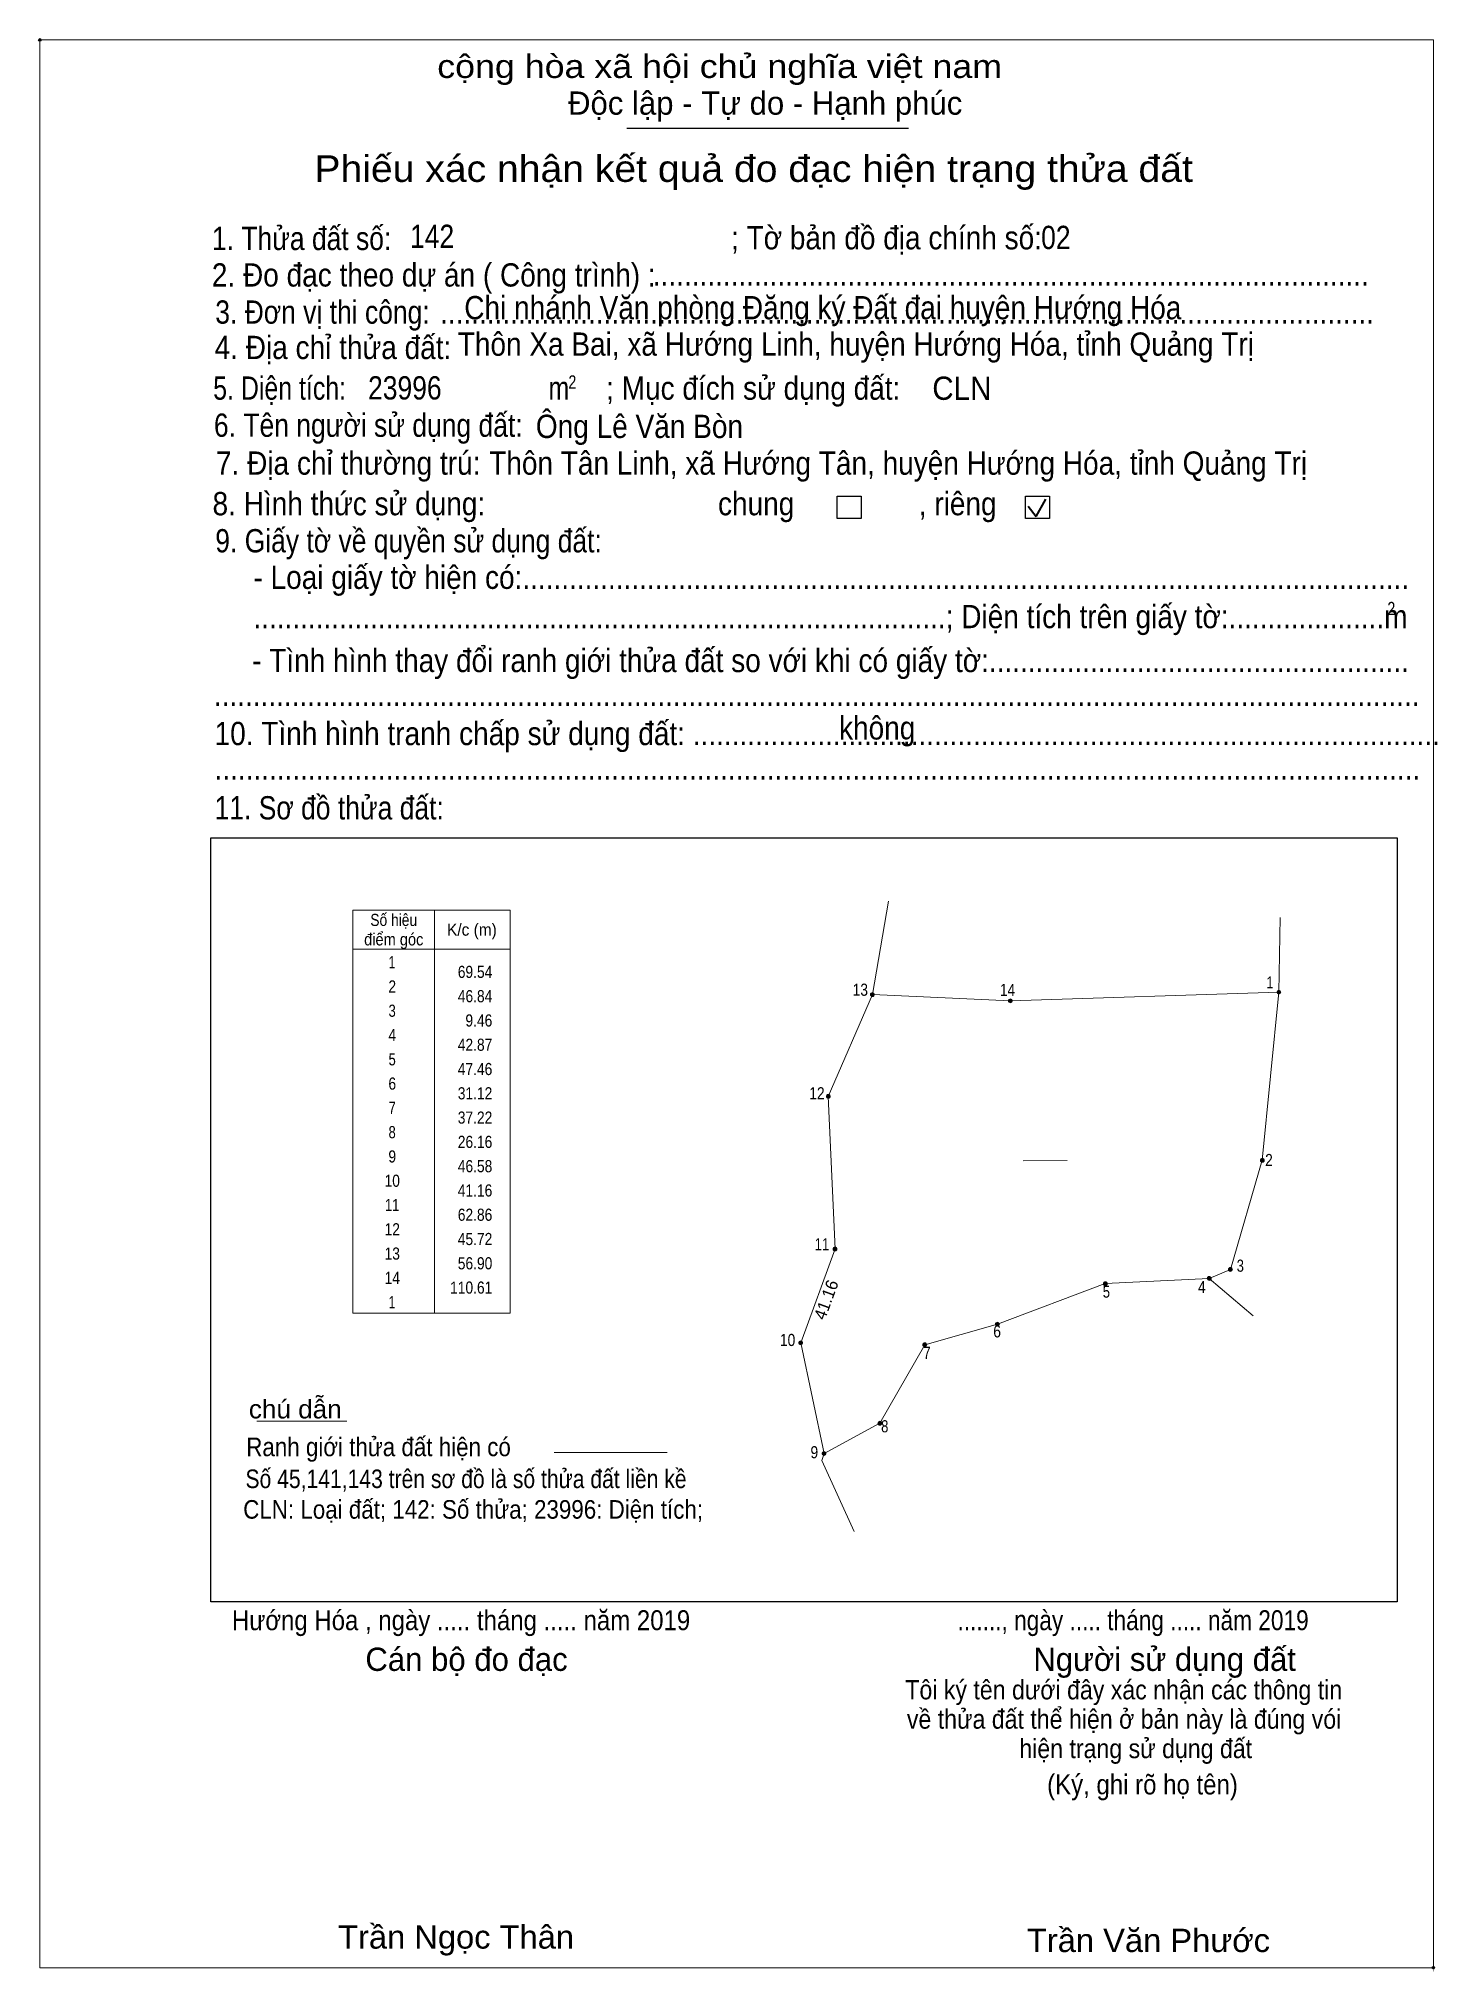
# Model space of a CAD drawing. Header units: metres. Extents: x 544238 to 547128, y 1848536 to 1850019.
# Drawn here: x 544238 to 544814, y 1849223 to 1850019 of the extents above.
import ezdxf
from ezdxf.enums import TextEntityAlignment as Align

# ---------------------------------------------------------------- set-up
doc = ezdxf.new("R2010")
doc.units = ezdxf.units.M
doc.header["$LTSCALE"] = 2
doc.header["$PDMODE"] = 32
doc.header["$PDSIZE"] = 1
for name, color, linetype, lineweight in [('10', 7, 'Continuous', 13), ('17', 7, 'Continuous', 13), ('2', 7, 'Continuous', 25), ('4', 7, 'Continuous', 13), ('6', 7, 'Continuous', 13), ('63', 7, 'Continuous', 13)]:
    doc.layers.add(name, color=color, linetype=linetype, lineweight=lineweight)

msp = doc.modelspace()

# ---------------------------------------------------------------- hatches: boundary and pattern name
at = {"layer": '4'}
for points in [[(544749.89, 1849626.25, 1), (544748.29, 1849626.25, 1)], [(544582.5, 1849625.27, 1), (544580.9, 1849625.27, 1)], [(544639.34, 1849622.7, 1), (544637.74, 1849622.7, 1)], [(544564.32, 1849583.32, 1), (544562.72, 1849583.32, 1)], [(544743.09, 1849557.04, 1), (544741.49, 1849557.04, 1)], [(544567.09, 1849520.52, 1), (544565.49, 1849520.52, 1)], [(544678.41, 1849506.24, 1), (544676.81, 1849506.24, 1)], [(544721.23, 1849508.39, 1), (544719.63, 1849508.39, 1)], [(544729.94, 1849512.08, 1), (544728.34, 1849512.08, 1)], [(544633.98, 1849489.54, 1), (544632.38, 1849489.54, 1)], [(544552.94, 1849481.87, 1), (544551.34, 1849481.87, 1)], [(544604.04, 1849481.05, 1), (544602.44, 1849481.05, 1)], [(544585.57, 1849448.74, 1), (544583.97, 1849448.74, 1)], [(544562.56, 1849436.29, 1), (544560.96, 1849436.29, 1)]]:
    msp.add_hatch(color=256, dxfattribs=at).paths.add_polyline_path(points)

# ---------------------------------------------------------------- linework, layer by layer
at = {"layer": '10'}
for p, q in [((544581.7, 1849625.27), (544588.26, 1849663.69)), ((544749.09, 1849626.25), (544749.66, 1849656.96)), ((544552.14, 1849481.87), (544561.76, 1849436.29)), ((544560.91, 1849433.43), (544574.21, 1849404.16))]:
    msp.add_line(p, q, dxfattribs=at)
for points in [[(544720.43, 1849508.39), (544729.14, 1849512.08), (544742.29, 1849557.04), (544749.09, 1849626.25), (544638.54, 1849622.7), (544581.7, 1849625.27), (544563.52, 1849583.32)], [(544552.14, 1849481.87), (544566.29, 1849520.52), (544563.52, 1849583.32)], [(544738.46, 1849493), (544720.43, 1849508.39), (544677.61, 1849506.24), (544633.18, 1849489.54), (544603.24, 1849481.05), (544584.77, 1849448.74), (544561.76, 1849436.29), (544560.91, 1849433.43)]]:
    msp.add_lwpolyline(points, dxfattribs=at)
at = {"layer": '17'}
msp.add_line((544328.2, 1849449.66), (544365.15, 1849449.66), dxfattribs=at)
at = {"layer": '2'}
for p, q in [((544480.53, 1849981.99), (544596.6, 1849981.99)), ((544309.16, 1849689.8), (544797.82, 1849689.8)), ((544797.82, 1849689.8), (544797.82, 1849375.25))]:
    msp.add_line(p, q, dxfattribs=at)
at = {"layer": '2', "lineweight": 35}
for p, q in [((544645.89, 1849826.41), (544649.15, 1849822.16)), ((544649.15, 1849822.16), (544653.13, 1849829.27))]:
    msp.add_line(p, q, dxfattribs=at)
at = {"layer": '2', "lineweight": 13}
msp.add_lwpolyline([(544238.77, 1850018.4), (544812.76, 1850018.4), (544812.76, 1849224.5), (544238.77, 1849224.5)], close=True, dxfattribs=at)
at = {"layer": '2'}
for points in [[(544567.2, 1849830.5), (544577.06, 1849830.5), (544577.06, 1849821.31), (544567.2, 1849821.31)], [(544644.76, 1849830.5), (544654.62, 1849830.5), (544654.62, 1849821.31), (544644.76, 1849821.31)]]:
    msp.add_lwpolyline(points, close=True, dxfattribs=at)
msp.add_lwpolyline([(544797.82, 1849375.25), (544309.16, 1849375.25), (544309.16, 1849689.8)], dxfattribs=at)
for p in [(544238.77, 1850018.4), (544812.76, 1849224.5)]:
    msp.add_point(p, dxfattribs=at)
at = {"layer": '4'}
for p, q in [((544401.33, 1849660.01), (544401.33, 1849494.01)), ((544643.81, 1849556.84), (544661.9, 1849556.9))]:
    msp.add_line(p, q, dxfattribs=at)
for centre in [(544749.09, 1849626.25), (544581.7, 1849625.27), (544638.54, 1849622.7), (544563.52, 1849583.32), (544742.29, 1849557.04), (544566.29, 1849520.52), (544677.61, 1849506.24), (544720.43, 1849508.39), (544729.14, 1849512.08), (544633.18, 1849489.54), (544552.14, 1849481.87), (544603.24, 1849481.05), (544584.77, 1849448.74), (544561.76, 1849436.29)]:
    msp.add_circle(centre, 0.8, dxfattribs=at)
at = {"layer": '6'}
msp.add_line((544450.56, 1849436.69), (544497.2, 1849436.69), dxfattribs=at)
at = {"layer": '63'}
for points in [[(544401.33, 1849494.01), (544367.73, 1849494.01), (544367.73, 1849660.01), (544401.33, 1849660.01)], [(544401.33, 1849660.01), (544432.53, 1849660.01), (544432.53, 1849494.01), (544401.33, 1849494.01)], [(544367.73, 1849644.01), (544401.33, 1849644.01), (544432.53, 1849644.01)]]:
    msp.add_lwpolyline(points, dxfattribs=at)

# ---------------------------------------------------------------- texts
at = {"layer": '2'}
for s, height, width, p in [('cộng hòa xã hội chủ nghĩa việt nam', 9.581, 1.15, (544402.45, 1850002.71)), ('1. Thửa đất số:', 9.581, 0.85, (544309.64, 1849931.85)), ('142', 9.59, 0.85, (544391.24, 1849932.7)), ('; Tờ bản đồ địa chính số:', 9.581, 0.9, (544523.46, 1849932.13)), ('02', 9.586, 0.85, (544651.18, 1849932.25)), ('2. Đo đạc theo dự án ( Công trình) : ', 9.587, 0.9, (544309.61, 1849916.82)), ('Chi nhánh Văn phòng Đăng ký Đất đai huyện Hướng Hóa', 9.579, 0.9, (544413.58, 1849903.34)), ('............................................................................................', 9.587, 0.9, (544491.24, 1849917.15)), ('3. Đơn vị thi công:', 9.587, 0.85, (544311.02, 1849901.52)), ('4. Địa chỉ thửa đất:', 9.587, 0.9, (544310.74, 1849886.96)), ('........................................................................................................................', 9.587, 0.9, (544403.63, 1849901.5)), ('Thôn Xa Bai, xã Hướng Linh, huyện Hướng Hóa, tỉnh Quảng Trị', 9.579, 0.9, (544410.91, 1849888.34)), ('5. Diện tích:', 9.587, 0.8, (544310.17, 1849870.22)), ('23996', 9.59, 0.85, (544373.95, 1849870.31)), ('m', 9.581, 0.8, (544448.27, 1849870.22)), ('2', 5.474, 0.8, (544456.48, 1849874.78)), ('; Mục đích sử dụng đất:', 9.581, 0.9, (544472.02, 1849870.22)), ('CLN', 9.579, 0.95, (544606.36, 1849870.16)), ('6. Tên người sử dụng đất:', 9.587, 0.85, (544310.47, 1849854.94)), ('Ông Lê Văn Bòn', 9.59, 0.9, (544443.06, 1849854.45)), ('7. Địa chỉ thường trú:', 9.587, 0.9, (544311.31, 1849839.34)), ('Thôn Tân Linh, xã Hướng Tân, huyện Hướng Hóa, tỉnh Quảng Trị', 9.579, 0.9, (544423.86, 1849839.34)), ('8. Hình thức sử dụng:', 9.587, 0.9, (544309.9, 1849822.63)), ('chung                , riêng', 9.581, 0.9, (544518.1, 1849822.63)), ('9. Giấy tờ về quyền sử dụng đất:', 9.587, 0.85, (544311.02, 1849807.35)), ('     - Loại giấy tờ hiện có:..................................................................................................................', 9.581, 0.9, (544310.74, 1849792.32)), ('     .........................................................................................; Diện tích trên giấy tờ:....................m', 9.581, 0.9, (544310.74, 1849776.14)), ('2', 5.474, 0.8, (544793.8, 1849781.5)), ('     - Tình hình thay đổi ranh giới thửa đất so với khi có giấy tờ:......................................................', 9.581, 0.9, (544310.19, 1849758.05)), ('...........................................................................................................................................................', 9.581, 0.9, (544310.47, 1849744.15)), ('10. Tình hình tranh chấp sử dụng đất: ................................................................................................', 9.587, 0.9, (544310.74, 1849727.97)), ('không', 9.581, 0.9, (544567.94, 1849730.29)), ('...........................................................................................................................................................', 9.581, 0.9, (544310.74, 1849713.81)), ('11. Sơ đồ thửa đất:', 9.587, 0.85, (544310.74, 1849697.38)), ('Hướng Hóa , ngày ..... tháng ..... năm 2019', 8.205, 0.9, (544317.89, 1849363.53)), ('......., ngày ..... tháng ..... năm 2019', 8.205, 0.85, (544616.74, 1849363.53)), ('(Ký, ghi rõ họ tên)', 8.213, 0.9, (544653.65, 1849295.9)), ('Trần Ngọc Thân', 9.579, 1.05, (544361.61, 1849232.4)), ('Trần Văn Phước', 9.586, 1.05, (544645.31, 1849230.99))]:
    msp.add_text(s, height=height, dxfattribs=dict(at, width=width)).set_placement(p)
for s, p in [('Độc lập - Tự do - Hạnh phúc', (544456.32, 1849987.58)), ('Cán bộ đo đạc', (544372.84, 1849346.76)), ('Người sử dụng đất', (544647.95, 1849346.76))]:
    msp.add_text(s, height=9.581, dxfattribs=at).set_placement(p)
for s, height, width, p in [('Phiếu xác nhận kết quả đo đạc hiện trạng thửa đất', 10.95, 1.1, (544532.755, 1849959.91)), ('Tôi ký tên dưới đây xác nhận các thông tin', 7.915, 0.9, (544685.215, 1849335.04)), ('về thửa đất thể hiện ở bản này là đúng vói', 7.915, 0.9, (544685.35, 1849322.96)), ('hiện trạng sử dụng đất', 7.915, 0.9, (544690.14, 1849310.83))]:
    msp.add_text(s, height=height, dxfattribs=dict(at, width=width)).set_placement(p, align=Align.CENTER)
msp.add_text('.', height=2.738, dxfattribs=at).set_placement((544812.714, 1849223.04), align=Align.CENTER)
at = {"layer": '6'}
for s, height, width, p in [('chú dẫn', 7.653, 1.05, (544324.85, 1849450.73)), ('Ranh giới thửa đất hiện có ', 7.653, 0.9, (544323.78, 1849435.18)), ('Số 45,141,143 trên sơ đồ là số thửa đất liền kề', 7.65, 0.85, (544323.46, 1849422.04)), ('CLN: Loại đất; 142: Số thửa; 23996: Diện tích;', 7.65, 0.9, (544322.53, 1849409.44))]:
    msp.add_text(s, height=height, dxfattribs=dict(at, width=width)).set_placement(p)
at = {"layer": '63'}
for s, width, p in [('Số hiệu', 0.85, (544384.525, 1849653.51)), ('điểm góc', 0.9, (544384.535, 1849645.51)), ('K/c (m)', 0.95, (544416.735, 1849649.51)), (' 1', 0.75, (544383.13, 1849636.11)), (' 2', 0.85, (544383.13, 1849626.11)), (' 3', 0.8, (544383.135, 1849616.11)), (' 4', 0.85, (544383.13, 1849606.11)), (' 5', 0.8, (544383.135, 1849596.11)), (' 6', 0.85, (544383.135, 1849586.11)), (' 7', 0.8, (544383.13, 1849576.11)), (' 8', 0.8, (544383.13, 1849566.11)), (' 9', 0.85, (544383.13, 1849556.11)), (' 10', 0.85, (544383.125, 1849546.11)), (' 11', 0.8, (544383.125, 1849536.11)), (' 12', 0.85, (544383.135, 1849526.11)), (' 13', 0.85, (544383.13, 1849516.11)), (' 14', 0.85, (544383.125, 1849506.11)), (' 1', 0.75, (544383.13, 1849496.11))]:
    msp.add_text(s, height=5, dxfattribs=dict(at, width=width)).set_placement(p, align=Align.CENTER)
for s, width, p in [('69.54', 0.85, (544425.13, 1849632.11)), ('46.84', 0.85, (544425.13, 1849622.11)), (' 13', 0.85, (544579.87, 1849624.77)), (' 14', 0.85, (544640.5, 1849624.67)), (' 1', 0.75, (544746.81, 1849627.78)), ('9.46', 0.85, (544425.13, 1849612.11)), ('42.87', 0.85, (544425.13, 1849602.11)), ('47.46', 0.85, (544425.13, 1849592.11)), ('31.12', 0.85, (544425.13, 1849582.11)), (' 12', 0.85, (544562, 1849582.12)), ('37.22', 0.85, (544425.13, 1849572.11)), ('26.16', 0.85, (544425.13, 1849562.11)), ('46.58', 0.85, (544425.13, 1849552.11)), (' 2', 0.85, (544746.6, 1849554.63)), ('41.16', 0.85, (544425.13, 1849542.11)), ('62.86', 0.85, (544425.13, 1849532.11)), ('45.72', 0.85, (544425.13, 1849522.11)), (' 11', 0.8, (544563.88, 1849519.95)), ('56.90', 0.85, (544425.13, 1849512.11)), (' 3', 0.8, (544734.71, 1849511.13)), ('110.61', 0.85, (544425.13, 1849502.11)), (' 4', 0.85, (544718.97, 1849502.36)), (' 5', 0.8, (544679.54, 1849500.44)), (' 10', 0.85, (544549.92, 1849480.54)), (' 6', 0.85, (544634.64, 1849484.09)), (' 7', 0.8, (544605.65, 1849475.22)), (' 8', 0.8, (544588.25, 1849445)), (' 9', 0.85, (544559.35, 1849434.32))]:
    msp.add_text(s, height=5, dxfattribs=dict(at, width=width)).set_placement(p, align=Align.RIGHT)
msp.add_text('41.16', height=5, rotation=69.892, dxfattribs=at).set_placement((544564.978, 1849498.751), align=Align.CENTER)

doc.saveas('drawing.dxf')
